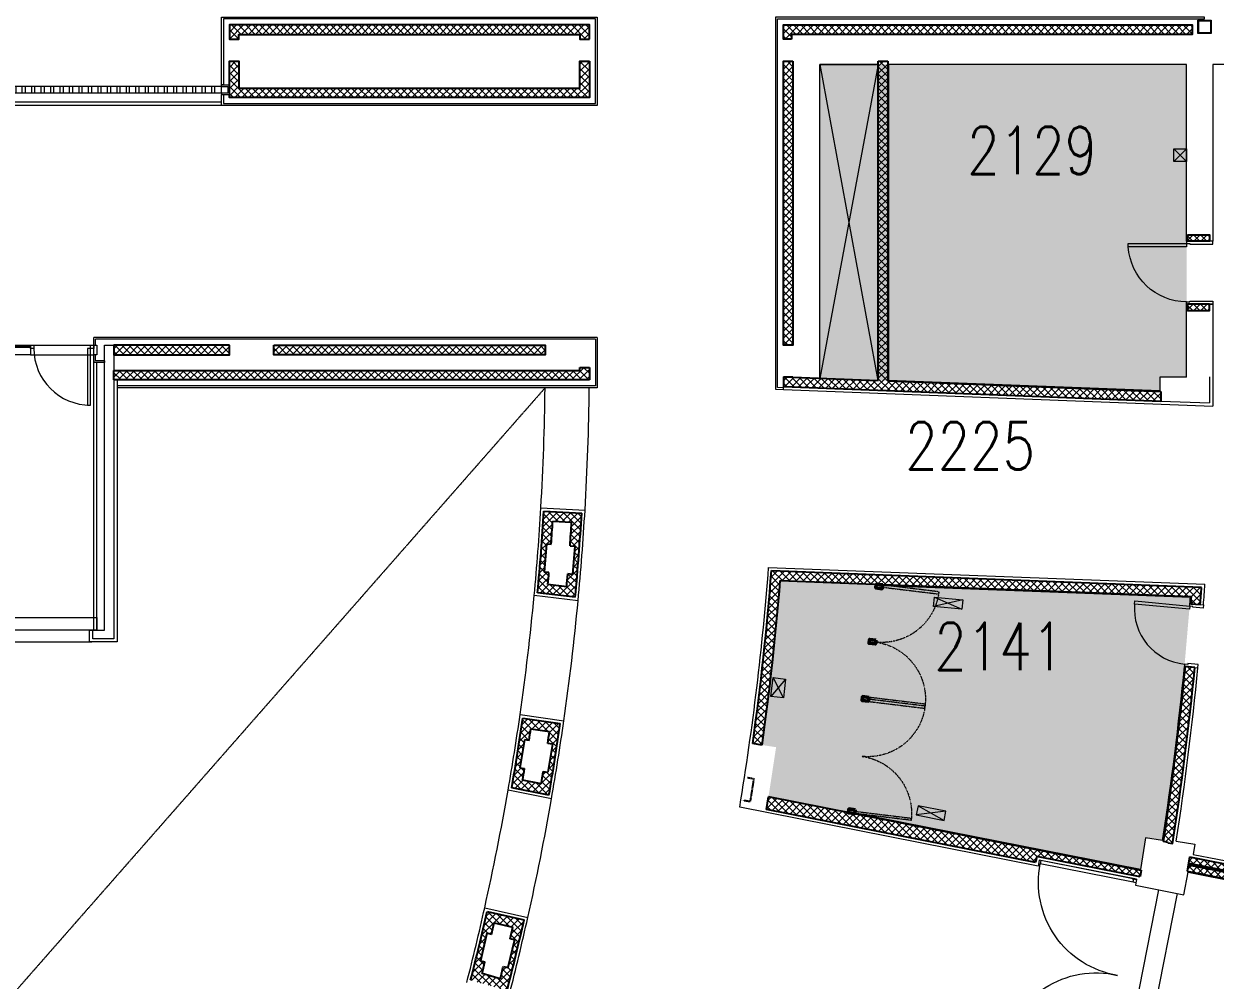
# Model space of a CAD drawing. Header units: inches. Extents: x 342932 to 557958, y 80625 to 242727.
# Drawn here: x 449274 to 468145, y 159366 to 174520 of the extents above; entities that cross this region are included whole.
import ezdxf
from ezdxf.enums import TextEntityAlignment as Align

# ---------------------------------------------------------------- set-up
doc = ezdxf.new("R2010")
doc.units = ezdxf.units.IN
doc.header["$MEASUREMENT"] = 0
doc.linetypes.add('First Floor$0$HIDDEN', pattern=[0.375, 0.25, -0.125])
for name, color, linetype, lineweight in [('0-Services', 8, 'Continuous', 20), ('First Floor$0$A-G2-G-Building-Elements-Hidden', 251, 'First Floor$0$HIDDEN', 15), ('First Floor$0$A-G250-G-Walls-Low-Level', 251, 'Continuous', 15), ('First Floor$0$A-G250-M-Walls-Blockwork', 7, 'Continuous', 25), ('First Floor$0$A-G250-M-Walls-Louvred', 251, 'Continuous', 9), ('First Floor$0$A-G250-M-Walls-Stone', 251, 'Continuous', 15), ('First Floor$0$A-G252-H-Internal-Walls', 251, 'Continuous', 9), ('First Floor$0$A-G312-M-Wall-Cladding-Panel', 7, 'Continuous', 9), ('First Floor$0$A-G312-M-Wall-Finish-Plaster', 7, 'Continuous', 15), ('First Floor$0$A-G321-M-Window', 251, 'Continuous', 9), ('First Floor$0$A-G322-M-Door', 251, 'Continuous', 15), ('First Floor$0$A-G4-M-Furniture-Built-In', 251, 'Continuous', 9), ('First Floor$0$A-G52-M-Cutout', 251, 'Continuous', 9), ('First Floor$0$A-Z036-G-Void-Symbology', 251, 'Continuous', 9), ('First Floor$0$Z-Z001-S-Room-Name-Identification-250', 7, 'Continuous', 15)]:
    doc.layers.add(name, color=color, linetype=linetype, lineweight=lineweight)
doc.styles.add('First Floor$0$Tag-RomanS', font='romans.shx', dxfattribs={"width": 0.8})
pattern_1 = [(45, (361382.11, 239676.52), (-56.1266, 56.1266), []), (135, (361382.11, 239676.52), (-56.1266, -56.1266), [])]
pattern_2 = [(135, (474382.11, 239676.52), (56.1266, 56.1266), []), (45, (474382.11, 239676.52), (56.1266, -56.1266), [])]

# ---------------------------------------------------------------- blocks, each defined once
blk = doc.blocks.new('First Floor$0$Door11-fire doors-recessed-1-a')
at = {"layer": 'First Floor$0$A-G322-M-Door'}
for p, q in [((-101, 56), (-101, 1544)), ((-47, 44), (-47, 1544)), ((2945, 44), (2945, 1544)), ((2999, 56), (2999, 1544)), ((-101, 56), (-87, 56)), ((-89, 54), (-89, 42)), ((2999, 56), (2985, 56)), ((2987, 54), (2987, 42))]:
    blk.add_line(p, q, dxfattribs=at)
for points in [[(-101, 1544), (-47, 1544)], [(2999, 1544), (2945, 1544)], [(-89, 54), (-101, 54), (-101, 0), (-47, 0), (-47, 42), (-89, 42)], [(-47, 44), (-87, 44), (-87, 56)], [(2945, 44), (2985, 44), (2985, 56)], [(2987, 54), (2999, 54), (2999, 0), (2945, 0), (2945, 42), (2987, 42)]]:
    blk.add_lwpolyline(points, dxfattribs=at)
for centre, start, end in [((-43, 51), 358.0377, 90.185), ((2941, 51), 89.813, 181.9549)]:
    blk.add_arc(centre, 1493, start, end, dxfattribs=at)
blk = doc.blocks.new('First Floor$0$d64')
at = {"layer": 'First Floor$0$A-G322-M-Door', "elevation": 0}
for points in [[(88000, -70200), (88050, -70200), (88050, -70250), (88000, -70250)], [(88900, -71150), (88950, -71150), (88950, -70250), (88900, -70250)], [(88950, -70200), (89000, -70200), (89000, -70250), (88950, -70250)]]:
    blk.add_lwpolyline(points, close=True, dxfattribs=at)
at = {"layer": 'First Floor$0$A-G322-M-Door'}
blk.add_arc((88950, -70250, 0), 900, 180, 270, dxfattribs=at)
blk = doc.blocks.new('First Floor$0$d1000-415')
at = {"layer": 'First Floor$0$A-G322-M-Door'}
blk.add_lwpolyline([(88, 1339), (38, 1339), (38, 415), (88, 415)], close=True, dxfattribs=at)
for points in [[(38, 415), (38, 365), (50, 365), (50, 0), (0, 0), (0, 415), (38, 415)], [(962, 415), (962, 365), (950, 365), (950, 0), (1000, 0), (1000, 415), (962, 415)]]:
    blk.add_lwpolyline(points, dxfattribs=at)
blk.add_arc((36, 414), 926, 0.0485, 86.7657, dxfattribs=at)
blk = doc.blocks.new('First Floor$0$w-Louvere-05')
for p, q in [((125, 150), (0, 150)), ((0, 150), (0, 0)), ((125, 0), (0, 0)), ((125, 125), (25, 125)), ((25, 125), (25, 25)), ((125, 25), (25, 25)), ((125, 125), (125, 150)), ((125, 25), (125, 0)), ((238, 125), (238, 25)), ((288, 125), (288, 25)), ((388, 125), (388, 25)), ((438, 125), (438, 25)), ((538, 125), (538, 25)), ((588, 125), (588, 25)), ((688, 125), (688, 25)), ((738, 125), (738, 25)), ((838, 125), (838, 25)), ((888, 125), (888, 25)), ((988, 125), (988, 25)), ((1038, 125), (1038, 25)), ((1138, 125), (1138, 25)), ((1188, 125), (1188, 25)), ((1288, 125), (1288, 25)), ((1338, 125), (1338, 25)), ((1438, 125), (1438, 25)), ((1488, 125), (1488, 25)), ((1588, 125), (1588, 25)), ((1638, 125), (1638, 25)), ((1738, 125), (1738, 25)), ((1788, 125), (1788, 25)), ((1888, 125), (1888, 25)), ((1938, 125), (1938, 25)), ((2038, 125), (2038, 25)), ((2088, 125), (2088, 25)), ((2188, 125), (2188, 25)), ((2238, 125), (2238, 25)), ((2338, 125), (2338, 25)), ((2388, 125), (2388, 25)), ((2488, 125), (2488, 25)), ((2538, 125), (2538, 25)), ((2638, 125), (2638, 25)), ((2688, 125), (2688, 25)), ((2788, 125), (2788, 25)), ((2838, 125), (2838, 25)), ((2938, 125), (2938, 25)), ((2988, 125), (2988, 25)), ((3088, 125), (3088, 25)), ((3138, 125), (3138, 25)), ((3238, 125), (3238, 25)), ((3288, 125), (3288, 25)), ((3388, 125), (3388, 25)), ((3438, 125), (3438, 25)), ((3538, 125), (3538, 25)), ((3588, 125), (3588, 25)), ((3688, 125), (3688, 25)), ((3738, 125), (3738, 25)), ((3838, 125), (3838, 25)), ((3888, 125), (3888, 25)), ((3988, 125), (3988, 25)), ((4038, 125), (4038, 25)), ((4150, 150), (4275, 150)), ((4150, 125), (4150, 150)), ((4150, 125), (4250, 125)), ((4150, 25), (4150, 0)), ((4150, 25), (4250, 25)), ((4150, 0), (4275, 0)), ((4250, 125), (4250, 25)), ((4275, 150), (4275, 0))]:
    blk.add_line(p, q)
blk.add_lwpolyline([(4150, 125), (125, 125), (125, 25), (4150, 25)], close=True)
blk = doc.blocks.new('First Floor$0$cb-b')
at = {"layer": 'First Floor$0$A-G4-M-Furniture-Built-In', "linetype": 'First Floor$0$HIDDEN', "ltscale": 0.25, "elevation": 0}
for points in [[(0, 100), (35, 100), (35, 999), (0, 999)], [(1824, 100), (1789, 100), (1789, 999), (1824, 999)], [(1824, 100), (1859, 100), (1859, 999), (1824, 999)], [(3648, 100), (3613, 100), (3613, 999), (3648, 999)]]:
    blk.add_lwpolyline(points, close=True, dxfattribs=at)
at = {"layer": 'First Floor$0$A-G4-M-Furniture-Built-In', "lineweight": 50, "ltscale": 0.02}
blk.add_lwpolyline([(60, 100), (0, 100), (0, 0), (60, 0)], close=True, dxfattribs=at)
at = {"layer": 'First Floor$0$A-G4-M-Furniture-Built-In', "lineweight": 50, "ltscale": 0.02, "elevation": 0}
for points in [[(1854, 100), (1794, 100), (1794, 0), (1854, 0)], [(2766, 100), (2706, 100), (2706, 0), (2766, 0)], [(3648, 100), (3588, 100), (3588, 0), (3648, 0)]]:
    blk.add_lwpolyline(points, close=True, dxfattribs=at)
at = {"layer": 'First Floor$0$A-G4-M-Furniture-Built-In', "linetype": 'First Floor$0$HIDDEN', "ltscale": 0.25}
for centre, start, end in [((2, 89, 0), 0.71, 90.1202), ((1822, 89, 0), 89.8798, 179.29), ((1826, 89, 0), 0.71, 90.1202), ((3646, 89, 0), 89.8798, 179.29)]:
    blk.add_arc(centre, 910, start, end, dxfattribs=at)
blk = doc.blocks.new('First Floor$0$tag-roomname')
at = {"lineweight": 18, "ltscale": 0.01, "style": 'First Floor$0$Tag-RomanS', "width": 0.8}
blk.add_attdef('ROOM_NO_2', text='', height=3, dxfattribs=at).set_placement((0, 1.612), align=Align.MIDDLE_CENTER)
at = {"linetype": 'ByBlock', "lineweight": 15, "ltscale": 0.01, "style": 'First Floor$0$Tag-RomanS', "width": 0.8, "flags": 1}
for tag, p in [('ROOM_NAME_1', (0, -2.288)), ('ROOM_NAME_2', (0, -5.744))]:
    blk.add_attdef(tag, text='', height=2.5, dxfattribs=at).set_placement(p, align=Align.MIDDLE_CENTER)
blk = doc.blocks.new('First Floor$0$curtain-wall-2')
at = {"layer": 'First Floor$0$A-G321-M-Window'}
for points in [[(-210, 210), (0, 210), (0, 0), (-210, 0)], [(-198, 198), (-12, 198), (-12, 12), (-198, 12)]]:
    blk.add_lwpolyline(points, close=True, dxfattribs=at)

msp = doc.modelspace()

# ---------------------------------------------------------------- hatches: boundary and pattern name
at = {"layer": '0-Services', "lineweight": 35}
h = msp.add_hatch(dxfattribs=at)
h.set_pattern_fill('ANGLE', color=256)
h.set_pattern_definition([(0, (354539.678, 239632.636), (0, 6.985), [5.08, -1.905]), (90, (354539.678, 239632.636), (-6.985, 4e-16), [5.08, -1.905])])
h.paths.add_polyline_path([(461882.2, 173876.5), (467692.1, 173876.5), (467692.1, 168921.5), (467267.1, 168921.5), (467267.1, 168708.4), (461882.5, 168902.3)])
h.paths.add_polyline_path([(461255.7, 165699.5), (467752.3, 165432.5), (467657.8, 164336.6), (467516.7, 163056.7), (467369.7, 161963.3), (467312.2, 161579.2), (467041.3, 161622.9), (466960, 161120.4), (461069.4, 162269.9), (461189.7, 163057.8), (460967.3, 163091.8), (461056.2, 163758.8), (461159.1, 164653.9)])
at = {"layer": 'First Floor$0$A-G252-H-Internal-Walls'}
h = msp.add_hatch(dxfattribs=at)
h.set_pattern_fill('ANSI37', color=256, scale=25, style=0)
h.set_pattern_definition([(225, (539432.11, 108176.45), (56.1266, -56.1266), []), (315, (539432.11, 108176.45), (56.1266, 56.1266), [])])
h.paths.add_polyline_path([(458232.1, 174276.5), (458232.1, 174501.5), (452532.1, 174501.5), (452532.1, 174276.6), (452682.1, 174276.6), (452682.1, 174351.5), (458082.1, 174351.5), (458082.1, 174276.5)])
h = msp.add_hatch(dxfattribs=at)
h.set_pattern_fill('ANSI37', color=256, scale=25, style=0)
h.set_pattern_definition(pattern_1)
h.paths.add_polyline_path([(461307.1, 174501.5), (461307.1, 174276.5), (461432.1, 174276.5), (461432.1, 174351.5), (467682.1, 174351.5), (467682.1, 174501.5)])
h = msp.add_hatch(dxfattribs=at)
h.set_pattern_fill('ANSI37', color=256, scale=25, style=0)
h.set_pattern_definition(pattern_1)
h.paths.add_polyline_path([(467782.1, 174501.5), (467682.1, 174501.5), (467682.1, 174351.5), (467782.1, 174351.5)])
h = msp.add_hatch(dxfattribs=at)
h.set_pattern_fill('ANSI37', color=256, scale=25, style=0)
h.set_pattern_definition([(135, (539432.11, 239626.52), (56.1266, 56.1266), []), (45, (539432.11, 239626.52), (56.1266, -56.1266), [])])
h.paths.add_polyline_path([(458232.1, 173926.5), (458232.1, 173351.5), (452532.1, 173351.6), (452532.1, 173926.6), (452682.1, 173926.7), (452682.1, 173501.6), (458082.1, 173501.5), (458082.1, 173926.5)])
h = msp.add_hatch(dxfattribs=at)
h.set_pattern_fill('ANSI37', color=256, scale=25, style=0)
h.set_pattern_definition(pattern_1)
h.paths.add_polyline_path([(462957.1, 173926.6), (462807.1, 173926.6), (462807.1, 168866.4), (461457.1, 168918.8), (461457.1, 168926.5), (461307.1, 168926.5), (461307.1, 168774.5), (467282.1, 168542.7), (467282.1, 168692.8), (462957.1, 168860.6)])
h = msp.add_hatch(dxfattribs=at)
h.set_pattern_fill('ANSI37', color=256, scale=25, style=0)
h.set_pattern_definition(pattern_1)
h.paths.add_polyline_path([(461457.1, 173926.5), (461307.1, 173926.5), (461307.1, 169426.5), (461457.1, 169426.5)])
h = msp.add_hatch(dxfattribs=at)
h.set_pattern_fill('ANSI37', color=256, scale=25, style=0)
h.set_pattern_definition([(45, (361382.11, 240776.52), (-56.1266, 56.1266), []), (135, (361382.11, 240776.52), (-56.1266, -56.1266), [])])
h.paths.add_polyline_path([(468057.1, 171076.5), (468057.1, 171176.5), (467707.1, 171176.5), (467707.1, 171076.5)])
h = msp.add_hatch(dxfattribs=at)
h.set_pattern_fill('ANSI37', color=256, scale=25, style=0)
h.set_pattern_definition(pattern_1)
h.paths.add_polyline_path([(468057.1, 169976.5), (468057.1, 170076.5), (467707.1, 170076.5), (467707.1, 169976.5)])
h = msp.add_hatch(dxfattribs=at)
h.set_pattern_fill('ANSI37', color=256, scale=25, style=0)
h.set_pattern_definition(pattern_1)
h.paths.add_polyline_path([(452532.1, 169426.5), (450702.1, 169426.5), (450702.1, 169276.5), (452532.1, 169276.5)])
h = msp.add_hatch(dxfattribs=at)
h.set_pattern_fill('ANSI37', color=256, scale=25, style=0)
h.set_pattern_definition(pattern_1)
h.paths.add_polyline_path([(457532.1, 169276.5), (457532.1, 169426.5), (453232.1, 169426.5), (453232.1, 169276.5)])
h = msp.add_hatch(dxfattribs=at)
h.set_pattern_fill('ANSI37', color=256, scale=25, style=0)
h.set_pattern_definition(pattern_1)
h.paths.add_polyline_path([(458232.1, 169076.5), (458082.1, 169076.5), (458082.1, 169026.5), (450702.1, 169026.5), (450702.1, 168876.5), (458232.1, 168876.5)])
h = msp.add_hatch(dxfattribs=at)
h.set_pattern_fill('ANSI37', color=256, scale=25, style=0)
h.set_pattern_definition([(135, (474382.11, 239676.52), (56.1266, 56.1266), []), (45, (474382.11, 239676.52), (56.1266, -56.1266), [])])
h.paths.add_polyline_path([(457511.6, 166799.8), (458110.5, 166764.7, -0.008278), (458008.6, 165434.2), (457412.6, 165504.8, 0.0081795)])
h.paths.add_polyline_path([(457626.9, 166274.2), (457552.2, 166280.1), (457516.9, 165831.5), (457591.6, 165825.6, -0.0011905), (457575.2, 165636.6), (457873.3, 165601.3, 0.0012549), (457890.7, 165802.1), (457965.5, 165796.2), (458000.8, 166244.8), (457926, 166250.7, 0.0023282), (457951.5, 166623.7), (457652, 166641.3, -0.0023083)], flags=16)
h = msp.add_hatch(dxfattribs=at)
h.set_pattern_fill('ANSI37', color=256, scale=25, style=0)
h.set_pattern_definition(pattern_1)
h.paths.add_polyline_path([(467768.4, 165446.9, -0.0005792), (467759.6, 165331.3), (467909, 165317.3, 0.0013666), (467929.3, 165590.8), (461117.4, 165855, -0.0158941), (460819.1, 163115.1), (460967.3, 163091.6, 0.0150786), (461255.7, 165699.5)])
h = msp.add_hatch(dxfattribs=at)
h.set_pattern_fill('ANSI37', color=256, scale=25, style=0)
h.set_pattern_definition(pattern_1)
h.paths.add_polyline_path([(467822.1, 164321.1), (467672.8, 164335.1, -0.0139701), (467324.7, 161562), (467399.5, 161550), (467397.3, 161536.7), (467470.7, 161524.9, 0.0140445)])
h = msp.add_hatch(dxfattribs=at)
h.set_pattern_fill('ANSI37', color=256, scale=25, style=0)
h.set_pattern_definition(pattern_2)
h.paths.add_polyline_path([(457176.7, 163517.5), (457770.7, 163432.8, -0.0071303), (457590.6, 162297.6), (457002, 162414.7, 0.0070318)])
h.paths.add_polyline_path([(457276, 163164.9), (457202.6, 163176.6), (457132.2, 162732.1), (457205.6, 162720.5, -0.0011903), (457174.4, 162533.3), (457468.8, 162474.8, 0.0012548), (457501.9, 162673.5), (457576.7, 162661.7), (457647.1, 163106.2), (457572.3, 163118, 0.0011807), (457600.5, 163305.5), (457303.5, 163347.9, -0.0011608)], flags=16)
at = {"layer": 'First Floor$0$A-G252-H-Internal-Walls', "ltscale": 0.02}
h = msp.add_hatch(dxfattribs=at)
h.set_pattern_fill('ANSI37', color=256, scale=25, style=0)
h.set_pattern_definition([(45, (361380.69, 239669.31), (-56.1266, 56.1266), []), (135, (361380.69, 239669.31), (-56.1266, -56.1266), [])])
h.paths.add_polyline_path([(461068.1, 162270.1), (461036.8, 162072.4), (465300.6, 161229.3), (465320.1, 161327.4), (466956.7, 161003.8), (466972.6, 161102.6)])
at = {"layer": 'First Floor$0$A-G252-H-Internal-Walls'}
h = msp.add_hatch(dxfattribs=at)
h.set_pattern_fill('ANSI37', color=256, scale=25, style=0)
h.set_pattern_definition(pattern_1)
h.paths.add_polyline_path([(467717, 161194.3), (467701, 161095.5), (471683.7, 160308.5), (471703.2, 160406.6)])
h = msp.add_hatch(dxfattribs=at)
h.set_pattern_fill('ANSI37', color=256, scale=25, style=0)
h.set_pattern_definition(pattern_1)
h.paths.add_polyline_path([(471708.6, 160433.7), (471728.1, 160531.8), (467737.5, 161320.4), (467721.5, 161221.6)])
h = msp.add_hatch(dxfattribs=at)
h.set_pattern_fill('ANSI37', color=256, scale=25, style=0)
h.set_pattern_definition(pattern_2)
h.paths.add_polyline_path([(456611.5, 160452), (457197, 160320.8, -0.0071303), (456928.5, 159203.3), (456350.9, 159366.2, 0.0070318)])
h.paths.add_polyline_path([(456724.7, 160272.9, -0.0011608), (456682.9, 160092.7), (456610.7, 160110), (456505.6, 159672.4), (456577.9, 159655.1, -0.0011903), (456532.1, 159471), (456821, 159389.5, 0.0012548), (456869.6, 159585.1), (456943.2, 159567.4), (457048.2, 160005), (456974.6, 160022.6, 0.0011807), (457017.4, 160207.3)], flags=16)

# ---------------------------------------------------------------- linework, layer by layer
at = {"layer": 'First Floor$0$A-G2-G-Building-Elements-Hidden'}
msp.add_line((457530.5, 168751.5), (423457.1, 129920.5), dxfattribs=at)
at = {"layer": 'First Floor$0$A-G250-G-Walls-Low-Level'}
msp.add_line((445412.1, 164726.5), (450352.1, 164726.5), dxfattribs=at)
for radius, start, end in [(39650.6, 356.64007, 359.38586), (40350.6, 356.64007, 359.39648), (39650.6, 351.87708, 354.62289), (40350.6, 351.87708, 354.59907), (39650.6, 347.37708, 350.1229), (40350.6, 347.37708, 350.09907)]:
    msp.add_arc((417882.1, 169176.5), radius, start, end, dxfattribs=at)
at = {"layer": 'First Floor$0$A-G250-M-Walls-Blockwork'}
for p, q in [((462807.1, 168866.4), (462807.1, 173926.6)), ((462807.1, 173926.6), (462957.1, 173926.6)), ((462957.1, 173926.6), (462957.1, 168860.6)), ((450702.1, 168876.5), (450702.1, 169026.5)), ((450702.1, 169026.5), (458082.1, 169026.5)), ((458082.1, 169026.5), (458082.1, 169076.5)), ((458082.1, 169076.5), (458232.1, 169076.5)), ((458232.1, 169076.5), (458232.1, 168876.5)), ((461307.1, 168926.5), (461457.1, 168926.5)), ((461307.1, 168926.5), (461307.1, 168774.5)), ((461457.1, 168926.5), (461457.1, 168918.8)), ((461457.1, 168918.8), (462807.1, 168866.4, 0)), ((458232.1, 168876.5), (450702.1, 168876.5)), ((461307.1, 168774.5), (467282.1, 168542.7)), ((462957.1, 168860.6, 0), (467282.1, 168692.8)), ((467282.1, 168692.8), (467282.1, 168542.7)), ((457511.6, 166799.8), (458110.5, 166764.7)), ((457652, 166641.3), (457951.5, 166623.7)), ((457552.2, 166280.1), (457516.9, 165831.5)), ((457552.2, 166280.1), (457626.9, 166274.2)), ((457926, 166250.7), (458000.8, 166244.8)), ((458000.8, 166244.8), (457965.5, 165796.2)), ((457590.9, 165825.7), (457516.9, 165831.5)), ((457965.5, 165796.2), (457890, 165802.1)), ((461117.4, 165855, 0), (467929.3, 165590.8)), ((461255.7, 165699.5, 0), (467768.4, 165446.9)), ((458008.6, 165434.2), (457412.6, 165504.8)), ((457873.3, 165601.3), (457575.2, 165636.6)), ((467759.6, 165331.3), (467909, 165317.3)), ((467821, 164321.2), (467671.7, 164335.2)), ((457177.4, 163517.4), (457771.3, 163432.7)), ((457304.2, 163347.8), (457601.2, 163305.4)), ((457202.6, 163176.6), (457132.2, 162732.1)), ((457276.7, 163164.8), (457202.6, 163176.6)), ((457647.1, 163106.2), (457573, 163117.9)), ((457647.1, 163106.2), (457576.7, 162661.7)), ((460964.6, 163092, 0), (460819.1, 163115.1, 0)), ((457132.2, 162732.1), (457206.3, 162720.4)), ((457502.6, 162673.4), (457576.7, 162661.7)), ((457469.5, 162474.6), (457175.1, 162533.2)), ((457591.3, 162297.5), (457002.7, 162414.6)), ((461036.8, 162072.4), (461068.1, 162270.1, 0)), ((466972.6, 161102.6, 0), (461068.1, 162270.1, 0)), ((465300.6, 161229.3, 0), (461036.8, 162072.4, 0)), ((467399.5, 161550), (467328.6, 161561.4)), ((467397.3, 161536.7), (467399.5, 161550)), ((467474.7, 161524.2), (467397.3, 161536.7)), ((465320.1, 161327.4, 0), (465300.6, 161229.3, 0)), ((466956.7, 161003.8, 0), (465320.1, 161327.4, 0)), ((467737.3, 161320.4, 0), (467701, 161095.5, 0)), ((467717, 161194.3), (471703.2, 160406.6)), ((467721.5, 161221.6, 0), (471708.6, 160433.7, 0)), ((467737.3, 161320.4, 0), (471728.1, 160531.8, 0)), ((466974, 161109.8, 0), (466958.1, 161011, 0)), ((467701, 161095.5, 0), (476320.9, 159392.2)), ((456612.2, 160451.8), (457197.7, 160320.7)), ((456725.4, 160272.8), (457018.1, 160207.2)), ((456610.7, 160110), (456505.6, 159672.4)), ((456683.6, 160092.5), (456610.7, 160110)), ((457048.2, 160005), (456975.3, 160022.5)), ((457048.2, 160005), (456943.2, 159567.4)), ((456505.6, 159672.4), (456578.5, 159654.9)), ((456821.6, 159389.3), (456532.8, 159470.8)), ((456870.3, 159584.9), (456943.2, 159567.4))]:
    msp.add_line(p, q, dxfattribs=at)
for points in [[(458232.1, 174276.5), (458232.1, 174501.5), (452532.1, 174501.5), (452532.1, 174276.6), (452682.1, 174276.6), (452682.1, 174351.5), (458082.1, 174351.5), (458082.1, 174276.5)], [(458232.1, 173926.5), (458232.1, 173351.5), (452532.1, 173351.6), (452532.1, 173926.6), (452682.1, 173926.7), (452682.1, 173501.6), (458082.1, 173501.5), (458082.1, 173926.5)], [(467707.1, 171176.5), (468057.1, 171176.5), (468057.1, 171076.5), (467707.1, 171076.5)], [(468057.1, 170076.5), (467707.1, 170076.5), (467707.1, 169976.5), (468057.1, 169976.5)]]:
    msp.add_lwpolyline(points, close=True, dxfattribs=at)
at = {"layer": 'First Floor$0$A-G250-M-Walls-Blockwork', "elevation": 0}
for points in [[(461432.1, 174276.5), (461307.1, 174276.5), (461307.1, 174501.5), (467782.1, 174501.5), (467782.1, 174351.5), (461432.1, 174351.5), (461432.1, 174276.5)], [(461457.1, 173926.5), (461457.1, 169426.5), (461307.1, 169426.5), (461307.1, 173926.5), (461457.1, 173926.5)], [(453232.1, 169426.5), (457532.1, 169426.5), (457532.1, 169276.5), (453232.1, 169276.5), (453232.1, 169426.5)]]:
    msp.add_lwpolyline(points, dxfattribs=at)
at = {"layer": 'First Floor$0$A-G250-M-Walls-Blockwork'}
msp.add_lwpolyline([(452532.1, 169426.5), (450702.1, 169426.5), (450702.1, 169276.5), (452532.1, 169276.5), (452532.1, 169426.5)], dxfattribs=at)
at = {"layer": 'First Floor$0$A-G250-M-Walls-Blockwork', "linetype": 'First Floor$0$HIDDEN'}
msp.add_lwpolyline([(460737.2, 162576.2), (460836, 162560.6), (460778.1, 162195.2), (460679.3, 162210.8)], dxfattribs=at)
at = {"layer": 'First Floor$0$A-G250-M-Walls-Blockwork'}
for centre, radius, start, end in [((417882.1, 169176.5), 39700.6, 354.69335, 356.56791), ((417882.1, 169176.5), 39850.6, 355.82348, 356.35251), ((417882.1, 169176.5), 40300.6, 354.67185, 356.56898), ((417882.1, 169176.5), 40150.6, 355.82107, 356.35466), ((417882.1, 169176.5), 39850.6, 354.90366, 355.17649), ((417882.1, 169176.5), 40150.6, 354.8913, 355.1789), ((417882.1, 169176.5, 0), 43362.7, 351.96462, 355.60696), ((417882.1, 169176.5, 0), 43512.7, 351.9613, 355.41679), ((417882.1, 169176.5), 50175.5, 355.58872, 355.90192), ((417882.1, 169176.5), 50025.5, 355.59164, 355.72439), ((417882.1, 169176.5), 50025.5, 351.2448, 354.44633), ((417882.1, 169176.5), 50175.5, 351.22827, 354.44684), ((417882.1, 169176.5), 39700.6, 350.19335, 351.80492), ((417882.1, 169176.5), 40300.6, 350.17185, 351.80599), ((417882.1, 169176.5), 39850.6, 351.32348, 351.58953), ((417882.1, 169176.5), 40150.6, 351.32107, 351.59167), ((417882.1, 169176.5), 39850.6, 350.40366, 350.67649), ((417882.1, 169176.5), 40150.6, 350.3913, 350.67891), ((417882.1, 169176.5), 39700.6, 345.69335, 347.30492), ((417882.1, 169176.5), 39850.6, 346.82349, 347.08953), ((417882.1, 169176.5), 40300.6, 345.67185, 347.30599), ((417882.1, 169176.5), 40150.6, 346.82107, 347.09167), ((417882.1, 169176.5), 39850.6, 345.90366, 346.17649), ((417882.1, 169176.5), 40150.6, 345.8913, 346.17891)]:
    msp.add_arc(centre, radius, start, end, dxfattribs=at)
at = {"layer": 'First Floor$0$A-G250-M-Walls-Stone'}
msp.add_line((461882.2, 173876.5, 0), (462782.1, 173876.5, 0), dxfattribs=at)
at = {"layer": 'First Floor$0$A-G312-M-Wall-Cladding-Panel'}
for p, q in [((458357.1, 169551.5), (450382.1, 169551.5)), ((450382.1, 169426.5, 0), (450382.1, 169551.5, 0)), ((458327.1, 169521.5), (450412.1, 169521.5)), ((450412.1, 169426.5, 0), (450412.1, 169521.5, 0)), ((458327.1, 169521.5), (458327.1, 168781.5)), ((458357.1, 169551.5), (458357.1, 168751.5)), ((450382.1, 169426.5, 0), (450412.1, 169426.5, 0)), ((450382.1, 169151.5, 0), (450382.1, 169276.5, 0)), ((450412.1, 169276.5, 0), (450382.1, 169276.5, 0)), ((450412.1, 169181.5, 0), (450412.1, 169276.5, 0)), ((450552.1, 169151.5, 0), (450382.1, 169151.5, 0)), ((450552.1, 169181.5, 0), (450412.1, 169181.5, 0)), ((450552.1, 169181.5, 0), (450552.1, 169151.5, 0)), ((458327.1, 168781.5), (450752.1, 168781.5, 0)), ((450752.1, 168781.5, 0), (450752.1, 168751.5, 0)), ((458357.1, 168751.5), (450752.1, 168751.5, 0))]:
    msp.add_line(p, q, dxfattribs=at)
at = {"layer": 'First Floor$0$A-G312-M-Wall-Cladding-Panel', "elevation": 0}
msp.add_lwpolyline([(452407.1, 173401.5), (452437.1, 173401.5), (452437.1, 173256.5), (458327.1, 173256.5), (458327.1, 174596.5), (452437.1, 174596.5), (452437.1, 174151.5), (452437.1, 173551.5), (452407.1, 173551.5), (452407.1, 174151.5), (452407.1, 174626.5), (458357.1, 174626.5), (458357.1, 173226.5), (452407.1, 173226.5), (452407.1, 173401.5)], dxfattribs=at)
msp.add_lwpolyline([(467973.2, 174596.5), (467973.2, 174626.5), (461182.1, 174626.5), (461182.1, 173876.5), (461182.1, 168729.3), (461307.1, 168724.4), (461307.1, 168754.5), (461212.1, 168758.2), (461212.1, 174596.5)], close=True, dxfattribs=at)
at = {"layer": 'First Floor$0$A-G312-M-Wall-Finish-Plaster'}
for p, q in [((461882.5, 168902.3, 0), (461882.2, 173876.5, 0)), ((462972.1, 173876.5), (462972.1, 168875)), ((467692.1, 168921.5), (467692.1, 170076.5)), ((467707.1, 170076.5), (467692.1, 170076.5)), ((468057.1, 170076.5), (468107.1, 170076.5)), ((468107.1, 170076.5), (468107.1, 168460.7)), ((450552.1, 164911.5), (450552.1, 169426.5)), ((450552.1, 169426.5), (450702.1, 169426.5)), ((450702.1, 169426.5), (450702.1, 164776.5)), ((450382.1, 165111.5), (450382.1, 169151.5, 0)), ((450432.1, 164911.5), (450432.1, 169151.5, 0)), ((467692.1, 168921.5), (467267.1, 168921.5)), ((467267.1, 168921.5), (467267.1, 168708.4)), ((468057.1, 168926.5), (468057.1, 168556.5)), ((468057.1, 168926.5), (468057.1, 168512.6)), ((461307.1, 168724.4), (461307.1, 168774.5)), ((461307.1, 168724.4), (468107.1, 168460.7)), ((462972.1, 168875), (467267.1, 168708.4)), ((467282.1, 168542.7), (468057.1, 168512.6)), ((457464.6, 166852.7), (458163.4, 166811.6)), ((461071.2, 165906.8, 0), (467982.8, 165638.7)), ((462875.4, 165621.7, 0), (467752.3, 165432.5)), ((458053.6, 165378.5), (457358.3, 165460.8)), ((467759.6, 165331.3), (467744.7, 165332.7)), ((467909, 165317.3), (467958.7, 165312.6)), ((450367.1, 164776.5), (450367.1, 164911.5)), ((450367.1, 164911.5), (450552.1, 164911.5)), ((450702.1, 164776.5), (450367.1, 164776.5)), ((467672.8, 164335.2), (467657.8, 164336.6)), ((467821, 164321.2), (467871.9, 164316.4)), ((457135, 163574), (457827.3, 163475.2)), ((457631.1, 162238.6), (456944.4, 162375.2)), ((465339.9, 161170.6, 0), (460613.7, 162105.1, 0)), ((466960, 161120.4, 0), (462436.3, 162014.9, 0)), ((467041.3, 161622.9), (466960, 161120.4)), ((467312.2, 161579.2), (467041.3, 161622.9)), ((467527.7, 161566.3), (467820, 161519.1)), ((467820, 161519.1), (467794.3, 161360.1, 0)), ((467794.3, 161360.1, 0), (468993.5, 161123.1, 0)), ((465359.4, 161268.7, 0), (465339.9, 161170.6, 0)), ((466899.6, 160964.1, 0), (465359.4, 161268.7, 0)), ((466899.6, 160964.1, 0), (466880.9, 160870, 0)), ((467646.5, 160718.7), (467717.3, 161077)), ((467717.3, 161077), (476311.1, 159378.8)), ((466880.9, 160870, 0), (467646.5, 160718.7)), ((456574.4, 160511.5), (457257.5, 160358.5))]:
    msp.add_line(p, q, dxfattribs=at)
for points in [[(462807.1, 173876.5), (461882.2, 173876.6)], [(467707.1, 171076.5), (467692.1, 171076.5), (467692.1, 173876.5), (462972.1, 173876.5)], [(469692.1, 173876.5), (468107.1, 173876.5), (468107.1, 171076.5), (468057.1, 171076.5)], [(450382.1, 169176.5), (450382.1, 169168.4)], [(450752.1, 168876.5), (450752.1, 164726.5), (450317.1, 164726.5), (450317.1, 164911.5), (450382.1, 164911.5), (450382.1, 164911.5)]]:
    msp.add_lwpolyline(points, dxfattribs=at)
for centre, radius, start, end in [((417882.1, 169176.5), 39650.6, 354.62289, 356.64007), ((417882.1, 169176.5), 40350.6, 354.59907, 356.64007), ((417882.1, 169176.5, 0), 43312.7, 350.60364, 355.67064), ((417882.1, 169176.5), 50225.5, 355.58775, 355.96086), ((417882.1, 169176.5), 50010.5, 355.59193, 355.70658), ((417882.1, 169176.5), 50010.5, 351.26213, 354.44628), ((417882.1, 169176.5), 50225.5, 351.28494, 354.44701), ((417882.1, 169176.5), 39650.6, 350.1229, 351.87708), ((417882.1, 169176.5), 40350.6, 350.09907, 351.87708), ((417882.1, 169176.5), 39650.6, 345.6229, 347.37708), ((417882.1, 169176.5), 40350.6, 345.59907, 347.37708)]:
    msp.add_arc(centre, radius, start, end, dxfattribs=at)
at = {"layer": 'First Floor$0$A-G321-M-Window'}
for p, q in [((452407.1, 173276.5), (448382.1, 173276.5)), ((452407.1, 173226.5), (448382.1, 173226.5)), ((445382.1, 169408.1, 0), (449382.1, 169408.1, 0)), ((445382.1, 169394.5, 0), (449382.1, 169394.5, 0))]:
    msp.add_line(p, q, dxfattribs=at)
at = {"layer": 'First Floor$0$A-G321-M-Window', "elevation": 0}
msp.add_lwpolyline([(445332.1, 169426.5), (449382.1, 169426.5), (449382.1, 169276.5), (445332.1, 169276.5)], close=True, dxfattribs=at)
at = {"layer": 'First Floor$0$A-G321-M-Window'}
for points in [[(445332.1, 165111.5), (450432.1, 165111.5), (450432.1, 164911.5), (445332.1, 164911.5)], [(450382.1, 165111.5), (450432.1, 165111.5), (450432.1, 164911.5), (450382.1, 164911.5)]]:
    msp.add_lwpolyline(points, close=True, dxfattribs=at)
at = {"layer": 'First Floor$0$A-G322-M-Door'}
for p, q in [((449382.1, 169426.5, 0), (450382.1, 169426.5, 0)), ((449382.1, 169276.5, 0), (450382.1, 169276.5, 0)), ((467248.8, 160797.3, 0), (466684.1, 157958.1, 0)), ((467543.1, 160739.2, 0), (466978.4, 157900, 0))]:
    msp.add_line(p, q, dxfattribs=at)
at = {"layer": 'First Floor$0$A-G322-M-Door', "elevation": 0}
msp.add_lwpolyline([(450382.1, 169426.5), (450432.1, 169426.5), (450432.1, 169276.5), (450382.1, 169276.5)], close=True, dxfattribs=at)
at = {"layer": 'First Floor$0$A-G322-M-Door'}
for points in [[(466867.7, 165325.8), (466872.3, 165375.6), (467741.7, 165294.3), (467737.7, 165244.4)], [(467789.7, 165277.7), (467790.9, 165289.7), (467741.7, 165294.3), (467744.7, 165332.7), (467958.7, 165312.6), (467954.9, 165262.7)], [(467711.2, 164382.2), (467710.1, 164370.3), (467660.3, 164374.9), (467657.8, 164336.6), (467871.9, 164316.4), (467876.7, 164366.3)]]:
    msp.add_lwpolyline(points, close=True, dxfattribs=at)
msp.add_arc((467743.4, 165250), 879, 175.05117, 264.57949, dxfattribs=at)
at = {"layer": 'First Floor$0$A-G52-M-Cutout'}
for p, q in [((467692.1, 172539.5), (467492.1, 172339.5)), ((467692.1, 172339.5), (467492.1, 172539.5)), ((464146, 165393.7), (463684.2, 165285.1)), ((463697.9, 165434.5), (464132.4, 165244.3)), ((461339.7, 164137.6, 0), (461106.7, 163862.5, 0)), ((461305.4, 163839.6, 0), (461141, 164160.5, 0)), ((463437.7, 162130.9), (463849.8, 161896)), ((463879.1, 162043.1), (463408.4, 161983.8))]:
    msp.add_line(p, q, dxfattribs=at)
for points in [[(467492.1, 172539.5), (467692.1, 172539.5), (467692.1, 172339.5), (467492.1, 172339.5)], [(463697.9, 165434.5), (464146, 165393.7), (464132.4, 165244.3), (463684.2, 165285.1)], [(463879.1, 162043.1), (463437.7, 162130.9), (463408.4, 161983.8), (463849.8, 161896)]]:
    msp.add_lwpolyline(points, close=True, dxfattribs=at)
at = {"layer": 'First Floor$0$A-G52-M-Cutout', "elevation": 0}
msp.add_lwpolyline([(461141, 164160.5), (461339.7, 164137.6), (461305.4, 163839.6), (461106.7, 163862.5)], close=True, dxfattribs=at)
at = {"layer": 'First Floor$0$A-Z036-G-Void-Symbology'}
for p, q in [((461882.2, 173876.5, 0), (462803.8, 168866.5, 0)), ((462807.1, 173876.5), (461882.5, 168902.3, 0))]:
    msp.add_line(p, q, dxfattribs=at)

# ---------------------------------------------------------------- block references
at = {"layer": 'First Floor$0$A-G250-M-Walls-Blockwork', "xscale": -1, "rotation": 263.0666310555168}
msp.add_blockref('First Floor$0$cb-b', (462336.6, 162019), dxfattribs=at)
at = {"layer": 'First Floor$0$A-G250-M-Walls-Louvred'}
msp.add_blockref('First Floor$0$w-Louvere-05', (448257.1, 173401.5), dxfattribs=at)
at = {"layer": 'First Floor$0$A-G321-M-Window'}
msp.add_blockref('First Floor$0$curtain-wall-2', (468082.1, 174366.6), dxfattribs=at)
at = {"layer": 'First Floor$0$A-G322-M-Door', "xscale": -1, "rotation": 90}
msp.add_blockref('First Floor$0$d1000-415', (468107.1, 171076.5), dxfattribs=at)
at = {"layer": 'First Floor$0$A-G322-M-Door'}
msp.add_blockref('First Floor$0$d64', (361382.1, 239626.5), dxfattribs=at)
at = {"layer": 'First Floor$0$A-G322-M-Door', "ltscale": 0.02, "xscale": -1, "rotation": 78.75494192248084}
msp.add_blockref('First Floor$0$Door11-fire doors-recessed-1-a', (466879.6, 160863.8, 0), dxfattribs=at)
at = {"layer": 'First Floor$0$Z-Z001-S-Room-Name-Identification-250'}
ref = msp.add_blockref('First Floor$0$tag-roomname', (465243.9, 172111, 0), dxfattribs=dict(at, xscale=250, yscale=250, zscale=250))
ref.add_attrib('ROOM_NO_2', '2129', dxfattribs={"layer": '0', "lineweight": 18, "ltscale": 0.01, "height": 750, "style": 'First Floor$0$Tag-RomanS', "width": 0.8}).set_placement((465243.9, 172513.9, 0), align=Align.MIDDLE_CENTER)
ref = msp.add_blockref('First Floor$0$tag-roomname', (464262.8, 167430.1), dxfattribs=dict(at, xscale=250, yscale=250, zscale=250))
ref.add_attrib('ROOM_NO_2', '2225', dxfattribs={"layer": '0', "lineweight": 18, "ltscale": 0.01, "height": 750, "style": 'First Floor$0$Tag-RomanS', "width": 0.8}).set_placement((464262.8, 167833.1), align=Align.MIDDLE_CENTER)
ref = msp.add_blockref('First Floor$0$tag-roomname', (464723.4, 164251.9), dxfattribs=dict(at, xscale=250, yscale=250, zscale=250))
ref.add_attrib('ROOM_NO_2', '2141', dxfattribs={"layer": '0', "lineweight": 18, "ltscale": 0.01, "height": 750, "style": 'First Floor$0$Tag-RomanS', "width": 0.8}).set_placement((464723.4, 164654.8), align=Align.MIDDLE_CENTER)

doc.saveas('drawing.dxf')
